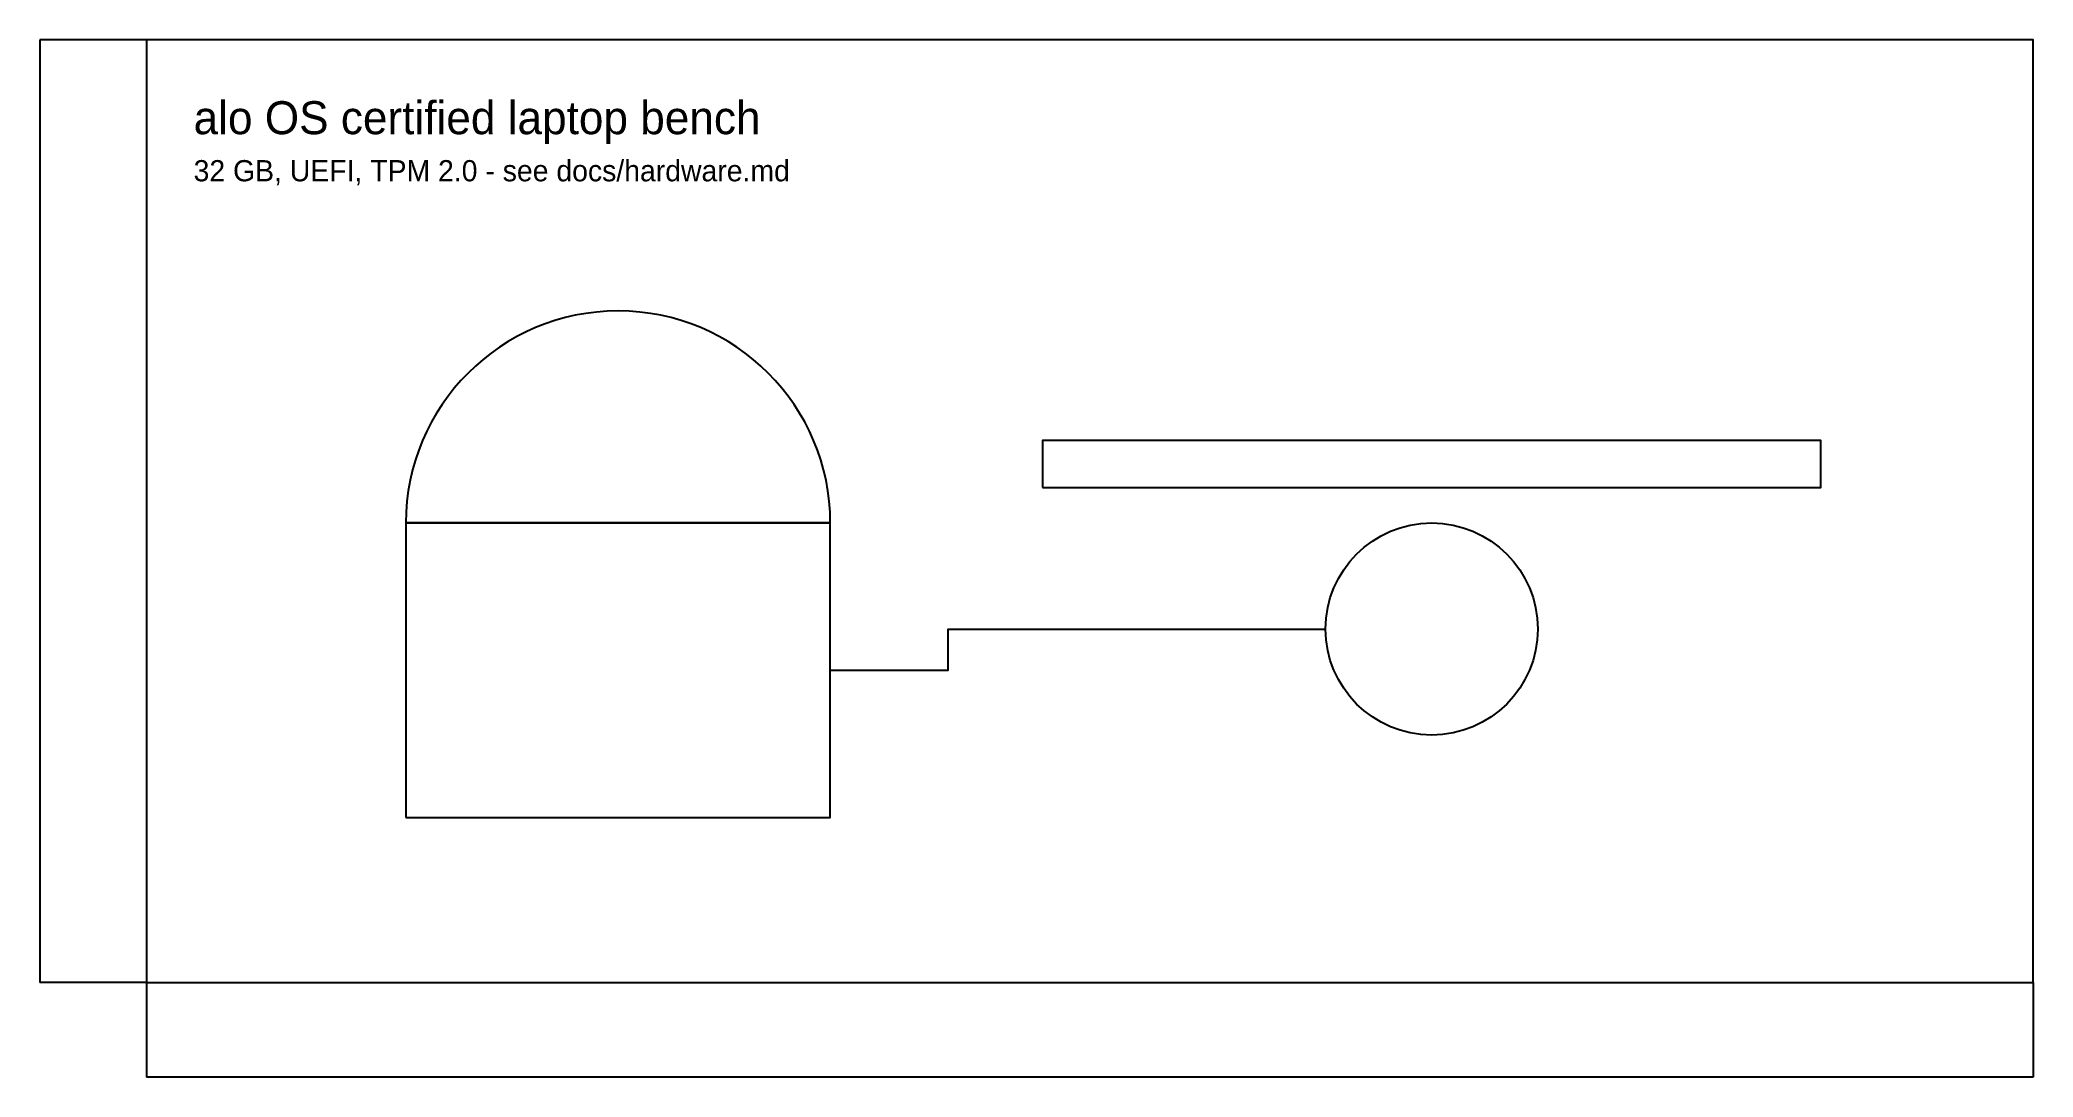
# Model space of a CAD drawing. Header units: millimetres. Extents: x -90 to 1600, y -80 to 800.
import ezdxf

# ---------------------------------------------------------------- set-up
doc = ezdxf.new("R2010")
doc.units = ezdxf.units.MM
for name, color, linetype in [('CABLE', 1, 'Continuous'), ('DESK', 7, 'Continuous'), ('DISPLAY', 3, 'Continuous'), ('MACHINE', 5, 'Continuous'), ('NOTES', 2, 'Continuous')]:
    doc.layers.add(name, color=color, linetype=linetype)
doc.styles.add('OpenSansCondensed-Light', font='OpenSansCondensed-Light.ttf')
doc.dimstyles.new('EZDXF', dxfattribs={"dimtxt": 0.25, "dimasz": 0.175, "dimexe": 0.375, "dimexo": 0.125, "dimgap": 0.1, "dimtad": 1, "dimlfac": 100, "dimzin": 12, "dimdsep": 46, "dimtxsty": 'OpenSansCondensed-Light', "dimblk": 'ARCHTICK', "dimcen": 2.5, "dimazin": 3, "dimtfac": 0.5, "dimtmove": 2, "dimatfit": 3, "dimarcsym": 0})

# ---------------------------------------------------------------- blocks, each defined once
blk = doc.blocks.new('_ARCHTICK')
at = {"color": 0, "linetype": 'ByBlock', "const_width": 0.15}
blk.add_lwpolyline([(-0.5, -0.5), (0.5, 0.5)], dxfattribs=at)

msp = doc.modelspace()

# ---------------------------------------------------------------- linework, layer by layer
at = {"layer": 'CABLE'}
msp.add_lwpolyline([(580, 265), (680, 265), (680, 300), (1000, 300)], dxfattribs=at)
at = {"layer": 'DESK'}
msp.add_lwpolyline([(0, 0), (1600, 0), (1600, 800), (0, 800)], close=True, dxfattribs=at)
at = {"layer": 'DISPLAY'}
msp.add_lwpolyline([(760, 420), (1420, 420), (1420, 460), (760, 460)], close=True, dxfattribs=at)
msp.add_circle((1090, 300), 90, dxfattribs=at)
at = {"layer": 'MACHINE'}
msp.add_line((220, 390), (580, 390), dxfattribs=at)
msp.add_lwpolyline([(220, 140), (580, 140), (580, 390), (220, 390)], close=True, dxfattribs=at)
msp.add_arc((400, 390), 180, 0, 180, dxfattribs=at)

# ---------------------------------------------------------------- texts
at = {"layer": 'NOTES'}
for s, height, p in [('alo OS certified laptop bench', 28, (40, 720)), ('32 GB, UEFI, TPM 2.0 - see docs/hardware.md', 18, (40, 680))]:
    msp.add_text(s, height=height, dxfattribs=at).set_placement(p)

# ---------------------------------------------------------------- dimensions: what is measured, and where the dimension line sits
msp.add_linear_dim(base=(-90, 0), p1=(0, 0), p2=(0, 800), angle=90, dimstyle='EZDXF', dxfattribs=at).render()
msp.add_linear_dim(base=(0, -80), p1=(0, 0), p2=(1600, 0), dimstyle='EZDXF', dxfattribs=at).render()

doc.saveas('drawing.dxf')
